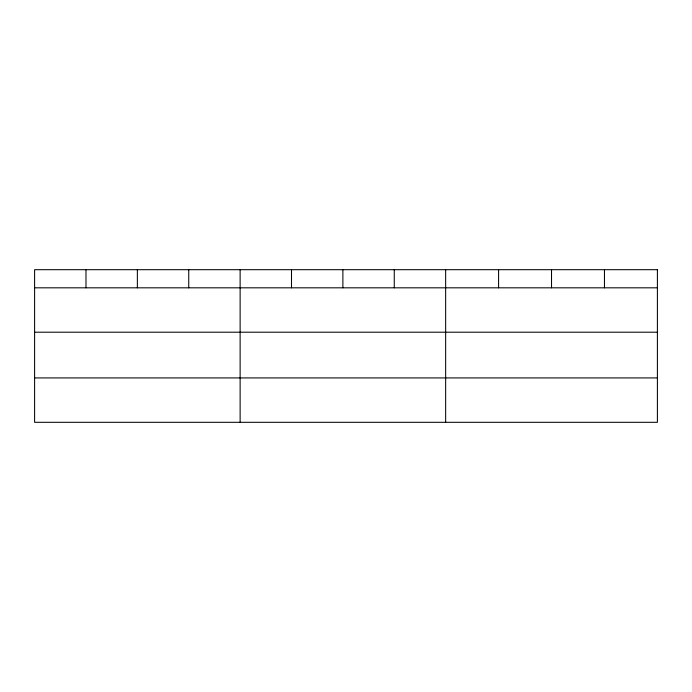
<?xml version="1.0" encoding="UTF-8"?>
<svg xmlns="http://www.w3.org/2000/svg" width="692" height="692" viewBox="0 0 692 692"><rect width="100%" height="100%" fill="white"/><g stroke="black" fill="none" stroke-linecap="round" stroke-linejoin="round"><path stroke-width="1.04" d="M34.6 287.82L657.4 287.82M34.6 332.203L657.4 332.203M34.6 377.927L657.4 377.927M604.462 269.69L604.462 287.82M551.524 269.69L551.524 287.82M498.586 269.69L498.586 287.82M445.648 269.69L445.648 422.31M394.267 269.69L394.267 287.82M342.886 269.69L342.886 287.82M291.505 269.69L291.505 287.82M240.124 269.69L240.124 422.31M188.743 269.69L188.743 287.82M137.362 269.69L137.362 287.82M85.981 269.69L85.981 287.82M657.4 269.69L34.6 269.69L34.6 422.31L657.4 422.31L657.4 269.69"/></g></svg>
